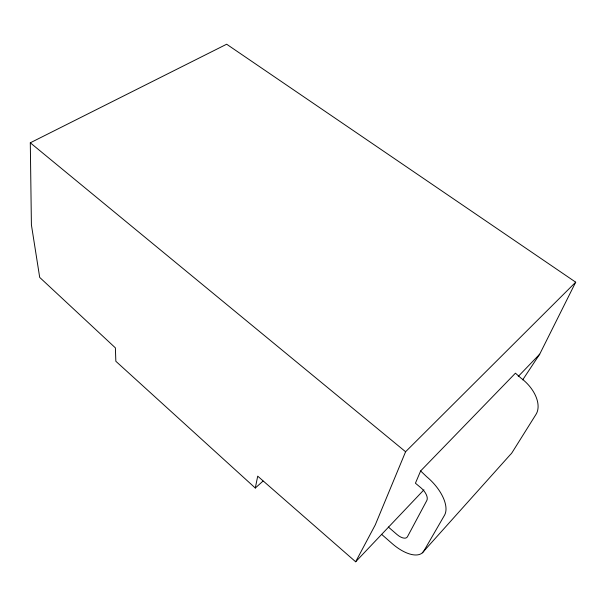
<?xml version="1.0" encoding="UTF-8"?>
<svg xmlns="http://www.w3.org/2000/svg" width="606" height="606" viewBox="0 0 606 606"><rect width="100%" height="100%" fill="white"/><g stroke="black" fill="none" stroke-linecap="round" stroke-linejoin="round"><path stroke-width="0.91" d="M522.69 379.864L539.719 354.154L575.7 282.176L226.652 44.223L30.3 142.804L31.406 224.841L39.701 277.412L115.382 347.867L115.844 361.274L255.3 488.027L257.709 476.157L355.654 561.777L423.942 489.815M575.7 282.176L405.588 451.75L375.273 524.887L355.654 561.777M422.314 552.861L510.411 454.545A29.474 17.188 42.3 0 0 512.153 452.455L536.007 414.383A31.111 19.294 41.7 0 0 521.008 378.144L515.433 373.182L420.64 470.945L415.421 483.209L420.882 487.769A11.438 5.825 44.7 0 1 426.821 500.495L407.444 536.764A10.779 5.128 45 0 1 396.915 534.447L388.34 527.008M518.236 376.455L539.719 354.154M255.3 488.027L263.019 481.096M30.3 142.804L405.588 451.75M381.568 534.318L392.203 543.62A32.345 15.4 45 0 0 423.867 550.968L444.478 515.305A34.322 17.498 44.6 0 0 426.594 476.649L420.64 470.945"/></g></svg>
